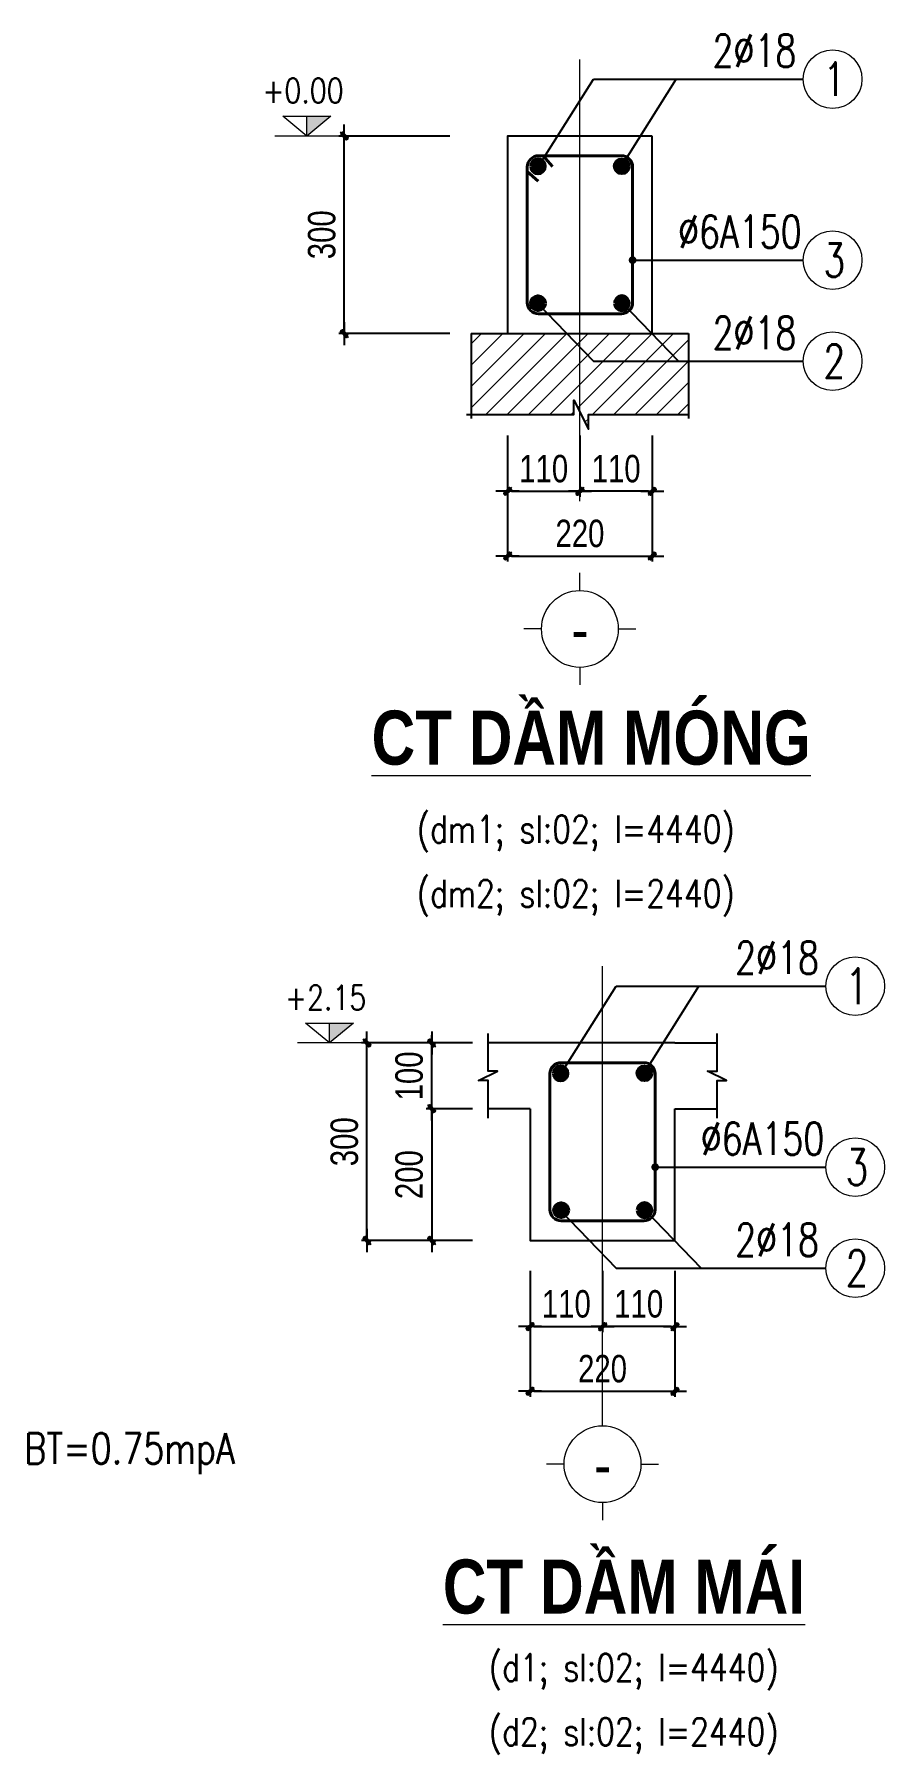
# Model space of a CAD drawing. Header units: millimetres. Extents: x 3320094 to 3411034, y 113561 to 144305.
# Drawn here: x 3326562 to 3330437, y 128719 to 136557 of the extents above; entities that cross this region are included whole.
import ezdxf
from ezdxf.enums import TextEntityAlignment as Align

# ---------------------------------------------------------------- set-up
doc = ezdxf.new("R2010")
doc.units = ezdxf.units.MM
doc.header["$LTSCALE"] = 600
doc.header["$MEASUREMENT"] = 0
doc.header["$PDMODE"] = 32
doc.linetypes.add('DASHDOT', pattern=[1, 0.5, -0.25, 0, -0.25])
doc.layers.get('0').update_dxf_attribs({"lineweight": 0})
doc.layers.get('Defpoints').update_dxf_attribs({"lineweight": 0})
doc.layers.add('DIM', color=1, linetype='Continuous')
doc.layers.add('MANH', color=147, linetype='Continuous')
for name, color, linetype, lineweight in [('hatch1', 136, 'Continuous', 9), ('LC Dim', 8, 'Continuous', 18), ('LC ISO', 153, 'Continuous', 13), ('LC Net dam2', 6, 'Continuous', 40), ('LC Net dam3', 1, 'Continuous', 60), ('LC Net manh', 239, 'Continuous', 5), ('LC Net thay', 7, 'Continuous', 25), ('LC Net truc', 79, 'DASHDOT', 13), ('LC Text1', 3, 'Continuous', 20), ('LC Text2', 7, 'Continuous', 18)]:
    doc.layers.add(name, color=color, linetype=linetype, lineweight=lineweight)
doc.styles.add('HOATBIF', font='hoatbif.shx', dxfattribs={"width": 0.8})
doc.styles.add('LC 1', font='VHAVANB.TTF')
doc.styles.add('LC 3', font='vnsimli.shx', dxfattribs={"width": 0.75})
doc.styles.add('LC3', font='VHARIALB.TTF', dxfattribs={"width": 0.8})
doc.styles.add('T1', font='Vnsimli.shx', dxfattribs={"width": 0.8})
doc.dimstyles.new('1-100(1-50)', dxfattribs={"dimscale": 50, "dimtxt": 2.5, "dimasz": 0.35, "dimexe": 0.5, "dimexo": 0, "dimgap": 0.8, "dimtad": 1, "dimdec": 0, "dimzin": 0, "dimdsep": 46, "dimtxsty": 'HOATBIF', "dimblk1": 'DOT', "dimblk2": 'DOT', "dimsah": 1, "dimcen": -1, "dimdle": 1, "dimclrd": 256, "dimclre": 256, "dimclrt": 4, "dimadec": 3, "dimazin": 2, "dimtfac": 0.3333333333333333, "dimtdec": 0, "dimtix": 1, "dimtmove": 2, "dimatfit": 3, "dimldrblk": 'DOT', "dimfxl": 1, "dimtvp": 0.8333333333333334, "dimtolj": 1, "dimtzin": 0, "dimarcsym": 0})

# ---------------------------------------------------------------- blocks, each defined once
blk = doc.blocks.new('theptron1')
at = {"layer": 'LC Net dam3'}
for p, q in [((-0.5, 0), (0.5, 0)), ((-0.3535533905960619, 0.353553390592424), (0.3535533905960619, -0.353553390592424)), ((0.3535533905960619, 0.353553390592424), (-0.3535533905960619, -0.353553390592424)), ((0, 0.5), (0, -0.5))]:
    blk.add_line(p, q, dxfattribs=at)
blk.add_circle((0, 0), 0.4999999999978781, dxfattribs=at)
blk = doc.blocks.new('DOT')
at = {"layer": 'DIM'}
for p, q in [((-3, 0), (3, 0)), ((-1, -1), (1, 1))]:
    blk.add_line(p, q, dxfattribs=at)
blk.add_lwpolyline([(0.5, 1), (-1, -0.5), (-0.5, -1), (1, 0.5)], close=True, dxfattribs=at)
blk = doc.blocks.new('*D262')
at = {"layer": 'Defpoints', "color": 0, "ltscale": 2, "transparency": 16777216}
for p in [(3328821.52536063, 130922.8480742419), (3329151.52536063, 130922.8480742419), (3329151.52536063, 130669.34198904)]:
    blk.add_point(p, dxfattribs=at)
at = {"layer": 'LC Dim', "lineweight": -2, "ltscale": 2, "transparency": 16777216}
for p, q in [((3328821.52536063, 130922.8480742419), (3328821.52536063, 130644.34198904)), ((3329151.52536063, 130922.8480742419), (3329151.52536063, 130644.34198904)), ((3328839.02536063, 130669.34198904), (3329134.02536063, 130669.34198904))]:
    blk.add_line(p, q, dxfattribs=at)
at = {"layer": 'LC Dim', "lineweight": -2, "ltscale": 2, "transparency": 16777216, "xscale": 17.5, "yscale": 17.5, "zscale": 17.5, "rotation": 180}
blk.add_blockref('DOT', (3328821.52536063, 130669.34198904), dxfattribs=at)
at = {"layer": 'LC Dim', "lineweight": -2, "ltscale": 2, "transparency": 16777216, "xscale": 17.5, "yscale": 17.5, "zscale": 17.5}
blk.add_blockref('DOT', (3329151.52536063, 130669.34198904), dxfattribs=at)
at = {"layer": 'LC Dim', "color": 4, "ltscale": 2, "transparency": 16777216, "insert": (3328986.52536063, 130771.84198904), "char_height": 125, "attachment_point": 5, "style": 'HOATBIF'}
blk.add_mtext('\\A1;110', dxfattribs=at)
blk = doc.blocks.new('_Dot')
at = {"color": 0, "linetype": 'ByBlock', "lineweight": -2}
blk.add_line((-0.5, 0), (-1, 0), dxfattribs=at)
at = {"color": 0, "linetype": 'ByBlock', "const_width": 0.5}
blk.add_lwpolyline([(-0.25, 0, 1), (0.25, 0, 1)], format="xyb", close=True, dxfattribs=at)
blk = doc.blocks.new('*D263')
at = {"layer": 'Defpoints', "color": 0, "ltscale": 2, "transparency": 16777216}
for p in [(3328821.52536063, 130922.8480742419), (3329481.52536063, 130922.8480742419), (3329481.52536063, 130374.1092272379)]:
    blk.add_point(p, dxfattribs=at)
at = {"layer": 'LC Dim', "lineweight": -2, "ltscale": 2, "transparency": 16777216}
for p, q in [((3328821.52536063, 130922.8480742419), (3328821.52536063, 130349.1092272379)), ((3329481.52536063, 130922.8480742419), (3329481.52536063, 130349.1092272379)), ((3328839.02536063, 130374.1092272379), (3329464.02536063, 130374.1092272379))]:
    blk.add_line(p, q, dxfattribs=at)
at = {"layer": 'LC Dim', "lineweight": -2, "ltscale": 2, "transparency": 16777216, "xscale": 17.5, "yscale": 17.5, "zscale": 17.5, "rotation": 180}
blk.add_blockref('DOT', (3328821.52536063, 130374.1092272379), dxfattribs=at)
at = {"layer": 'LC Dim', "lineweight": -2, "ltscale": 2, "transparency": 16777216, "xscale": 17.5, "yscale": 17.5, "zscale": 17.5}
blk.add_blockref('DOT', (3329481.52536063, 130374.1092272379), dxfattribs=at)
at = {"layer": 'LC Dim', "color": 4, "ltscale": 2, "transparency": 16777216, "insert": (3329151.52536063, 130476.6092272379), "char_height": 125, "attachment_point": 5, "style": 'HOATBIF'}
blk.add_mtext('\\A1;220', dxfattribs=at)
blk = doc.blocks.new('*D264')
at = {"layer": 'Defpoints', "color": 0, "ltscale": 2, "transparency": 16777216}
for p in [(3328373.000000009, 131961.3046402267), (3328558.916657682, 131961.3046402267), (3328558.916657682, 131661.3046402267)]:
    blk.add_point(p, dxfattribs=at)
at = {"layer": 'LC Dim', "lineweight": -2, "ltscale": 2, "transparency": 16777216}
for p, q in [((3328373.000000009, 131978.8046402267), (3328373.000000009, 131996.3046402267)), ((3328558.916657682, 131961.3046402267), (3328348.000000009, 131961.3046402267)), ((3328373.000000009, 131661.3046402267), (3328373.000000009, 131961.3046402267)), ((3328558.916657682, 131661.3046402267), (3328348.000000009, 131661.3046402267)), ((3328373.000000009, 131643.8046402267), (3328373.000000009, 131626.3046402267))]:
    blk.add_line(p, q, dxfattribs=at)
at = {"layer": 'LC Dim', "lineweight": -2, "ltscale": 2, "transparency": 16777216, "xscale": 17.5, "yscale": 17.5, "zscale": 17.5}
for p, rotation in [((3328373.000000009, 131961.3046402267), 270), ((3328373.000000009, 131661.3046402267), 90)]:
    blk.add_blockref('DOT', p, dxfattribs=dict(at, rotation=rotation))
at = {"layer": 'LC Dim', "color": 4, "ltscale": 2, "transparency": 16777216, "insert": (3328270.500000008, 131811.3046402257), "char_height": 125, "attachment_point": 5, "rotation": 90, "style": 'HOATBIF'}
blk.add_mtext('\\A1;100', dxfattribs=at)
blk = doc.blocks.new('*D265')
at = {"layer": 'Defpoints', "color": 0, "ltscale": 2, "transparency": 16777216}
for p in [(3328077.767238207, 131961.3046402267), (3328558.916657682, 131961.3046402267), (3328558.916657681, 131061.3046402267)]:
    blk.add_point(p, dxfattribs=at)
at = {"layer": 'LC Dim', "lineweight": -2, "ltscale": 2, "transparency": 16777216}
for p, q in [((3328558.916657682, 131961.3046402267), (3328052.767238207, 131961.3046402267)), ((3328077.767238207, 131078.8046402267), (3328077.767238207, 131943.8046402267)), ((3328558.916657681, 131061.3046402267), (3328052.767238207, 131061.3046402267))]:
    blk.add_line(p, q, dxfattribs=at)
at = {"layer": 'LC Dim', "lineweight": -2, "ltscale": 2, "transparency": 16777216, "xscale": 17.5, "yscale": 17.5, "zscale": 17.5}
for p, rotation in [((3328077.767238207, 131961.3046402267), 90), ((3328077.767238207, 131061.3046402267), 270)]:
    blk.add_blockref('DOT', p, dxfattribs=dict(at, rotation=rotation))
at = {"layer": 'LC Dim', "color": 4, "ltscale": 2, "transparency": 16777216, "insert": (3327975.267238206, 131511.3046402257), "char_height": 125, "attachment_point": 5, "rotation": 90, "style": 'HOATBIF'}
blk.add_mtext('\\A1;300', dxfattribs=at)
blk = doc.blocks.new('*D266')
at = {"layer": 'Defpoints', "color": 0, "ltscale": 2, "transparency": 16777216}
for p in [(3328558.916657682, 131661.3046402267), (3328373.000000009, 131061.3046402267), (3328529.635902945, 131061.3046402267)]:
    blk.add_point(p, dxfattribs=at)
at = {"layer": 'LC Dim', "lineweight": -2, "ltscale": 2, "transparency": 16777216}
for p, q in [((3328558.916657682, 131661.3046402267), (3328348.000000009, 131661.3046402267)), ((3328373.000000009, 131643.8046402267), (3328373.000000009, 131078.8046402267)), ((3328529.635902945, 131061.3046402267), (3328348.000000009, 131061.3046402267))]:
    blk.add_line(p, q, dxfattribs=at)
at = {"layer": 'LC Dim', "lineweight": -2, "ltscale": 2, "transparency": 16777216, "xscale": 17.5, "yscale": 17.5, "zscale": 17.5}
for p, rotation in [((3328373.000000009, 131661.3046402267), 90), ((3328373.000000009, 131061.3046402267), 270)]:
    blk.add_blockref('DOT', p, dxfattribs=dict(at, rotation=rotation))
at = {"layer": 'LC Dim', "color": 4, "ltscale": 2, "transparency": 16777216, "insert": (3328270.500000008, 131361.3046402257), "char_height": 125, "attachment_point": 5, "rotation": 90, "style": 'HOATBIF'}
blk.add_mtext('\\A1;200', dxfattribs=at)
blk = doc.blocks.new('TTRUC')
at = {"layer": 'LC ISO'}
for p, q in [((0, 6.94551799677526), (0, 10.13175513561828)), ((-6.94551799677526, 0), (-10.13175513561828, 0)), ((6.94551799677526, 0), (10.13175513561828, 0)), ((0, -6.94551799677526), (0, -10.13175513561828))]:
    blk.add_line(p, q, dxfattribs=at)
at = {"layer": 'LC Net manh'}
blk.add_circle((0, 0), 6.94551799677526, dxfattribs=at)
blk = doc.blocks.new('*D267')
at = {"layer": 'Defpoints', "color": 0, "ltscale": 2, "transparency": 16777216}
for p in [(3329151.52536063, 130922.8480742419), (3329481.52536063, 130922.8480742419), (3329151.52536063, 130669.34198904)]:
    blk.add_point(p, dxfattribs=at)
at = {"layer": 'LC Dim', "lineweight": -2, "ltscale": 2, "transparency": 16777216}
for p, q in [((3329151.52536063, 130922.8480742419), (3329151.52536063, 130644.34198904)), ((3329481.52536063, 130922.8480742419), (3329481.52536063, 130644.34198904)), ((3329464.02536063, 130669.34198904), (3329169.02536063, 130669.34198904))]:
    blk.add_line(p, q, dxfattribs=at)
at = {"layer": 'LC Dim', "lineweight": -2, "ltscale": 2, "transparency": 16777216, "xscale": 17.5, "yscale": 17.5, "zscale": 17.5, "rotation": 180}
blk.add_blockref('DOT', (3329151.52536063, 130669.34198904), dxfattribs=at)
at = {"layer": 'LC Dim', "lineweight": -2, "ltscale": 2, "transparency": 16777216, "xscale": 17.5, "yscale": 17.5, "zscale": 17.5}
blk.add_blockref('DOT', (3329481.52536063, 130669.34198904), dxfattribs=at)
at = {"layer": 'LC Dim', "color": 4, "ltscale": 2, "transparency": 16777216, "insert": (3329316.52536063, 130771.84198904), "char_height": 125, "attachment_point": 5, "style": 'HOATBIF'}
blk.add_mtext('\\A1;110', dxfattribs=at)
blk = doc.blocks.new('Caodo1')
at = {"layer": 'LC Text1'}
blk.add_hatch(color=4, dxfattribs=at).paths.add_polyline_path([(3.637978807091713e-12, 200.210680454169), (3.637978807091713e-12, 2.842170943040401e-14), (243.3882687822297, 200.210680454169)])
at = {"layer": 'LC Text1', "color": 4}
for p, q in [((3.638e-12, 0), (3.638e-12, 200.2106804541654)), ((323.6303984126134, 0), (-323.6303984126098, 0))]:
    blk.add_line(p, q, dxfattribs=at)
blk.add_lwpolyline([(-243.3882687822297, 200.210680454169), (243.3882687822297, 200.210680454169), (3.638e-12, 0), (3.638e-12, 0)], close=True, dxfattribs=at)
at = {"layer": 'LC Text1', "color": 4, "style": 'T1', "width": 0.8}
blk.add_attdef('%%P0,00', text='', height=250, dxfattribs=at).set_placement((-39.04586973765618, 459.5053816559738), align=Align.MIDDLE_CENTER)
blk = doc.blocks.new('*D289')
at = {"layer": 'Defpoints', "color": 0, "ltscale": 2, "transparency": 16777216}
for p in [(3328718.472042996, 134728.3538797762), (3329048.472042996, 134728.3538797762), (3329048.472042996, 134474.8477945743)]:
    blk.add_point(p, dxfattribs=at)
at = {"layer": 'LC Dim', "lineweight": -2, "ltscale": 2, "transparency": 16777216}
for p, q in [((3328718.472042996, 134728.3538797762), (3328718.472042996, 134449.8477945743)), ((3329048.472042996, 134728.3538797762), (3329048.472042996, 134449.8477945743)), ((3328735.972042996, 134474.8477945743), (3329030.972042996, 134474.8477945743))]:
    blk.add_line(p, q, dxfattribs=at)
at = {"layer": 'LC Dim', "lineweight": -2, "ltscale": 2, "transparency": 16777216, "xscale": 17.5, "yscale": 17.5, "zscale": 17.5, "rotation": 180}
blk.add_blockref('DOT', (3328718.472042996, 134474.8477945743), dxfattribs=at)
at = {"layer": 'LC Dim', "lineweight": -2, "ltscale": 2, "transparency": 16777216, "xscale": 17.5, "yscale": 17.5, "zscale": 17.5}
blk.add_blockref('DOT', (3329048.472042996, 134474.8477945743), dxfattribs=at)
at = {"layer": 'LC Dim', "color": 4, "ltscale": 2, "transparency": 16777216, "insert": (3328883.472042996, 134577.3477945743), "char_height": 125, "attachment_point": 5, "style": 'HOATBIF'}
blk.add_mtext('\\A1;110', dxfattribs=at)
blk = doc.blocks.new('*D290')
at = {"layer": 'Defpoints', "color": 0, "ltscale": 2, "transparency": 16777216}
for p in [(3328718.472042996, 134728.3538797762), (3329378.472042996, 134728.3538797762), (3329378.472042996, 134179.6150327722)]:
    blk.add_point(p, dxfattribs=at)
at = {"layer": 'LC Dim', "lineweight": -2, "ltscale": 2, "transparency": 16777216}
for p, q in [((3328718.472042996, 134728.3538797762), (3328718.472042996, 134154.6150327722)), ((3329378.472042996, 134728.3538797762), (3329378.472042996, 134154.6150327722)), ((3328735.972042996, 134179.6150327722), (3329360.972042996, 134179.6150327722))]:
    blk.add_line(p, q, dxfattribs=at)
at = {"layer": 'LC Dim', "lineweight": -2, "ltscale": 2, "transparency": 16777216, "xscale": 17.5, "yscale": 17.5, "zscale": 17.5, "rotation": 180}
blk.add_blockref('DOT', (3328718.472042996, 134179.6150327722), dxfattribs=at)
at = {"layer": 'LC Dim', "lineweight": -2, "ltscale": 2, "transparency": 16777216, "xscale": 17.5, "yscale": 17.5, "zscale": 17.5}
blk.add_blockref('DOT', (3329378.472042996, 134179.6150327722), dxfattribs=at)
at = {"layer": 'LC Dim', "color": 4, "ltscale": 2, "transparency": 16777216, "insert": (3329048.472042996, 134282.1150327722), "char_height": 125, "attachment_point": 5, "style": 'HOATBIF'}
blk.add_mtext('\\A1;220', dxfattribs=at)
blk = doc.blocks.new('*D291')
at = {"layer": 'Defpoints', "color": 0, "ltscale": 2, "transparency": 16777216}
for p in [(3327974.713920576, 136093.5795162925), (3328455.863340048, 136093.5795162925), (3328455.863340047, 135193.5795162925)]:
    blk.add_point(p, dxfattribs=at)
at = {"layer": 'LC Dim', "lineweight": -2, "ltscale": 2, "transparency": 16777216}
for p, q in [((3328455.863340048, 136093.5795162925), (3327949.713920576, 136093.5795162925)), ((3327974.713920576, 135211.0795162925), (3327974.713920576, 136076.0795162925)), ((3328455.863340047, 135193.5795162925), (3327949.713920576, 135193.5795162925))]:
    blk.add_line(p, q, dxfattribs=at)
at = {"layer": 'LC Dim', "lineweight": -2, "ltscale": 2, "transparency": 16777216, "xscale": 17.5, "yscale": 17.5, "zscale": 17.5}
for p, rotation in [((3327974.713920576, 136093.5795162925), 90), ((3327974.713920576, 135193.5795162925), 270)]:
    blk.add_blockref('DOT', p, dxfattribs=dict(at, rotation=rotation))
at = {"layer": 'LC Dim', "color": 4, "ltscale": 2, "transparency": 16777216, "insert": (3327872.213920576, 135643.5795162915), "char_height": 125, "attachment_point": 5, "rotation": 90, "style": 'HOATBIF'}
blk.add_mtext('\\A1;300', dxfattribs=at)
blk = doc.blocks.new('*D292')
at = {"layer": 'Defpoints', "color": 0, "ltscale": 2, "transparency": 16777216}
for p in [(3329048.472042996, 134728.3538797762), (3329378.472042996, 134728.3538797762), (3329048.472042996, 134474.8477945743)]:
    blk.add_point(p, dxfattribs=at)
at = {"layer": 'LC Dim', "lineweight": -2, "ltscale": 2, "transparency": 16777216}
for p, q in [((3329048.472042996, 134728.3538797762), (3329048.472042996, 134449.8477945743)), ((3329378.472042996, 134728.3538797762), (3329378.472042996, 134449.8477945743)), ((3329360.972042996, 134474.8477945743), (3329065.972042996, 134474.8477945743))]:
    blk.add_line(p, q, dxfattribs=at)
at = {"layer": 'LC Dim', "lineweight": -2, "ltscale": 2, "transparency": 16777216, "xscale": 17.5, "yscale": 17.5, "zscale": 17.5, "rotation": 180}
blk.add_blockref('DOT', (3329048.472042996, 134474.8477945743), dxfattribs=at)
at = {"layer": 'LC Dim', "lineweight": -2, "ltscale": 2, "transparency": 16777216, "xscale": 17.5, "yscale": 17.5, "zscale": 17.5}
blk.add_blockref('DOT', (3329378.472042996, 134474.8477945743), dxfattribs=at)
at = {"layer": 'LC Dim', "color": 4, "ltscale": 2, "transparency": 16777216, "insert": (3329213.472042996, 134577.3477945743), "char_height": 125, "attachment_point": 5, "style": 'HOATBIF'}
blk.add_mtext('\\A1;110', dxfattribs=at)
blk = doc.blocks.new('TIEUDE1')
at = {"layer": 'LC Text2', "color": 7, "style": 'LC 1'}
blk.add_attdef('TIªU§Ò', text='', height=5, dxfattribs=at).set_placement((0, 0), align=Align.BOTTOM_CENTER)
blk.add_attdef('TL', text='', height=3, dxfattribs=at).set_placement((0, -2), align=Align.TOP_CENTER)

msp = doc.modelspace()

# ---------------------------------------------------------------- hatches: boundary and pattern name
at = {"layer": 'hatch1'}
h = msp.add_hatch(dxfattribs=at)
h.set_pattern_fill('ANSI31', color=256, scale=550)
h.set_pattern_definition([(45, (5672.327833972406, 8511.877643179381), (-48.61359120657514, 48.61359120657514), [])])
h.paths.add_polyline_path([(3329543.472042996, 135193.5795162924), (3329378.472042996, 135193.5795162924), (3328718.472042996, 135193.5795162924), (3328553.472042996, 135193.5795162924), (3328553.472042996, 134824.2388697769), (3329021.463666131, 134824.2388697769), (3329021.463666131, 134889.9053487416), (3329087.130145095, 134758.5723908123), (3329087.130145095, 134824.2388697769), (3329543.472042996, 134824.2388697769)])

# ---------------------------------------------------------------- linework, layer by layer
at = {"layer": 'LC Net dam2'}
for p, q in [((3328881.189077083, 136003.5795162924, 5.927390368278537e-09), (3328924.251155593, 135955.2757575685, 5.927390368278537e-09)), ((3328808.472042996, 135932.3366342327, 5.927390368278537e-09), (3328857.555163964, 135888.5797659392, 5.927390368278537e-09))]:
    msp.add_line(p, q, dxfattribs=at)
at = {"layer": 'LC Net dam2', "elevation": 5.927390368278537e-09}
msp.add_lwpolyline([(3328808.472042996, 135952.5515781914), (3328808.472042996, 135334.6074543936, 0.414213562373095), (3328859.499981097, 135283.5795162924), (3329237.444104895, 135283.5795162924, 0.414213562373095), (3329288.472042996, 135334.6074543936), (3329288.472042996, 135952.5515781914, 0.414213562373095), (3329237.444104895, 136003.5795162924), (3328859.499981097, 136003.5795162924, 0.414213562373095)], format="xyb", close=True, dxfattribs=at)
at = {"layer": 'LC Net dam2'}
msp.add_lwpolyline([(3328911.52536063, 131820.2767021257), (3328911.52536063, 131202.3325783279, 0.414213562373095), (3328962.553298731, 131151.3046402266), (3329340.497422529, 131151.3046402266, 0.414213562373095), (3329391.52536063, 131202.3325783279), (3329391.52536063, 131820.2767021257, 0.414213562373095), (3329340.497422529, 131871.3046402266), (3328962.553298731, 131871.3046402266, 0.414213562373095)], format="xyb", close=True, dxfattribs=at)
at = {"layer": 'LC Net thay'}
for p, q in [((3328553.472042996, 135193.5795162924, 5.927390368278537e-09), (3328553.472042996, 134806.8576541047, 5.927390368278537e-09)), ((3328553.472042996, 135193.5795162924, 5.927390368278537e-09), (3328718.472042996, 135193.5795162924, 5.927390368278537e-09)), ((3329378.472042996, 135193.5795162924, 5.927390368278537e-09), (3329543.472042996, 135193.5795162924, 5.927390368278537e-09)), ((3329543.472042996, 135193.5795162924, 5.927390368278537e-09), (3329543.472042996, 134806.8576541047, 5.927390368278537e-09))]:
    msp.add_line(p, q, dxfattribs=at)
at = {"layer": 'LC Net thay', "linetype": 'Continuous', "ltscale": 1000}
for p, q in [((3328821.52536063, 131961.3046402266), (3328629.706132576, 131961.3046402266)), ((3329481.52536063, 131961.3046402266), (3329673.344588684, 131961.3046402266)), ((3328821.52536063, 131661.3046402266), (3328629.706132576, 131661.3046402266)), ((3329481.52536063, 131661.3046402266), (3329673.344588684, 131661.3046402266))]:
    msp.add_line(p, q, dxfattribs=at)
at = {"layer": 'LC Net thay', "linetype": 'Continuous', "ltscale": 1000, "elevation": 5.927390368278537e-09}
msp.add_lwpolyline([(3329378.472042996, 136093.5795162924), (3328718.472042996, 136093.5795162924), (3328718.472042996, 135193.5795162924), (3329378.472042996, 135193.5795162924)], close=True, dxfattribs=at)
at = {"layer": 'LC Net thay', "linetype": 'Continuous', "ltscale": 1000}
for points in [[(3329481.52536063, 131961.3046402266), (3328821.52536063, 131961.3046402266)], [(3328821.52536063, 131661.3046402266), (3328821.52536063, 131061.3046402266), (3329481.52536063, 131061.3046402266), (3329481.52536063, 131661.3046402266)]]:
    msp.add_lwpolyline(points, dxfattribs=at)
at = {"layer": 'LC Net truc', "ltscale": 200}
for p, q in [((3329048.472042996, 134429.6757821854, 5.927390368278537e-09), (3329048.472042996, 136442.8104024544, 5.927390368278537e-09)), ((3329151.52536063, 130297.4009061196), (3329151.52536063, 132310.5355263887))]:
    msp.add_line(p, q, dxfattribs=at)
at = {"layer": 'LC Text2', "ltscale": 100}
for centre in [(3330200.28517694, 136352.5982944456, 5.927390368278537e-09), (3330200.28517694, 135527.9730358913, 5.927390368278537e-09), (3330200.28517694, 135067.4571862992, 5.927390368278537e-09), (3330303.338494574, 132220.3234183799), (3330303.338494574, 131395.6981598255), (3330303.338494574, 130935.1823102335)]:
    msp.add_circle(centre, 133.765917908898, dxfattribs=at)
at = {"layer": 'MANH', "elevation": 5.927390368278537e-09}
msp.add_lwpolyline([(3328530.879511259, 134824.2388697769), (3329021.463666131, 134824.2388697769), (3329021.463666131, 134889.9053487416), (3329087.130145095, 134758.5723908123), (3329087.130145095, 134824.2388697769), (3329539.408315233, 134824.2388697769)], dxfattribs=at)
at = {"layer": 'MANH', "ltscale": 2}
for points in [[(3328629.706132576, 131618.4474973695), (3328629.706132576, 131789.8760687981), (3328586.848989719, 131789.8760687981), (3328672.563275433, 131832.7332116552), (3328629.706132576, 131832.7332116552), (3328629.706132576, 132004.1617830838)], [(3329673.344588684, 131618.4474973695), (3329673.344588684, 131789.8760687981), (3329716.201731541, 131789.8760687981), (3329630.487445827, 131832.7332116552), (3329673.344588684, 131832.7332116552), (3329673.344588684, 132004.1617830838)]]:
    msp.add_lwpolyline(points, dxfattribs=at)

# ---------------------------------------------------------------- block references
at = {"layer": 'LC Dim', "yscale": 60.00000000069849}
for p, xscale, zscale in [((3328857.341713348, 135955.4892081831, 5.927390368278537e-09), -60.00000000069849, 60.00000000064909), ((3329239.602372644, 135955.4892081831, 5.927390368278537e-09), 60.00000000069849, 60.00000000069849), ((3328960.5, 131822.8046402267), -60.00000000069849, 60.00000000064909), ((3329342.655690277, 131823.2143321173), 60.00000000069849, 60.00000000069849)]:
    msp.add_blockref('theptron1', p, dxfattribs=dict(at, xscale=xscale, zscale=zscale))
for p, xscale, zscale, rotation in [((3328857.341713352, 135331.6698244024, 5.927390368278537e-09), 60.00000000069849, 60.00000000069849, 180.0000000004822), ((3329239.602372646, 135331.669824405, 5.927390368278537e-09), -60.00000000069849, 60.00000000064909, 180), ((3328963, 131199.3046402267), 60.00000000069849, 60.00000000069849, 180.0000000004822), ((3329342.65569028, 131199.3949483392), -60.00000000069849, 60.00000000064909, 180)]:
    msp.add_blockref('theptron1', p, dxfattribs=dict(at, xscale=xscale, zscale=zscale, rotation=rotation))
at = {"layer": 'LC ISO', "xscale": 25.19610424696835, "yscale": 25.19610424696835, "zscale": 25.19610424696835}
for p in [(3329048.472042996, 133847.6259530523, 5.927390368278537e-09), (3329151.52536063, 130042.120147518)]:
    msp.add_blockref('TTRUC', p, dxfattribs=at)
at = {"layer": 'LC Text1'}
ref = msp.add_blockref('Caodo1', (3327804.080241259, 136093.5795162923, 5.927390368278537e-09), dxfattribs=dict(at, xscale=0.45, yscale=0.45, zscale=0.45))
ref.add_attrib('%%P0,00', '+0.00', dxfattribs={"layer": 'LC Text2', "height": 112.5, "style": 'T1', "width": 0.8}).set_placement((3327786.509599878, 136300.3569380374, 5.927390368278537e-09), align=Align.MIDDLE_CENTER)
ref = msp.add_blockref('Caodo1', (3327907.133558893, 131961.3046402265), dxfattribs=dict(at, xscale=0.45, yscale=0.45, zscale=0.45))
ref.add_attrib('%%P0,00', '+2.15', dxfattribs={"layer": 'LC Text2', "height": 112.5, "style": 'T1', "width": 0.8}).set_placement((3327889.562917512, 132168.0820619717), align=Align.MIDDLE_CENTER)
at = {"layer": 'LC Text2'}
ref = msp.add_blockref('TIEUDE1', (3329100, 133155.5000266078), dxfattribs=dict(at, xscale=49.99999740642204, yscale=49.99999740642204, zscale=49.99999740642038))
ref.add_attrib('TIªU§Ò', '%%Uct dÇm mãng', dxfattribs={"color": 7, "height": 246.2207173541748, "style": 'LC3', "width": 0.8}).set_placement((3329100, 133155.5000266078), align=Align.BOTTOM_CENTER)
ref = msp.add_blockref('TIEUDE1', (3329249.174464751, 129287.7206130381), dxfattribs=dict(at, xscale=49.99999740642204, yscale=49.99999740642204, zscale=49.99999740642038))
ref.add_attrib('TIªU§Ò', '%%Uct dÇm m¸i', dxfattribs={"color": 7, "height": 246.2207173541748, "style": 'LC3', "width": 0.8}).set_placement((3329249.174464751, 129287.7206130381), align=Align.BOTTOM_CENTER)

# ---------------------------------------------------------------- texts
at = {"layer": 'LC Text1', "ltscale": 0.2, "style": 'LC 1', "width": 0.9}
for p in [(3329048.472042996, 133687.1258304735, 5.927390368278537e-09), (3329151.52536063, 129881.6200249392)]:
    msp.add_text('-', height=197.2853535353064, dxfattribs=at).set_placement(p, align=Align.BOTTOM_CENTER)
at = {"layer": 'LC Text1', "color": 3, "style": 'LC 3', "width": 0.8}
for s, height, p in [('(dm1; sl:02; l=4440)', 124.9999935158094, (3328305.121147117, 132872.7264185724, 5.927390368278537e-09)), ('(dm2; sl:02; l=2440)', 124.9999935158094, (3328305.121147117, 132579.66711367, 5.927390368278537e-09)), ('- bªt«ng cét, dÇm, sµn ®¸ 1x2, cÊp bÒn b15(m200#), rB=8.5mpA, rBT=0.75mpA', 140.0016451651273, (3321116.194128577, 130044.0318729423)), ('(d1; sl:02; l=4440)', 124.9999935158094, (3328633.674464751, 129053.7206130381)), ('(d2; sl:02; l=2440)', 124.9999935158094, (3328633.674464751, 128760.6613081358))]:
    msp.add_text(s, height=height, dxfattribs=at).set_placement(p)
at = {"layer": 'LC Text2', "linetype": 'ByBlock', "style": 'LC 3', "width": 0.75}
for s, p in [('2%%C18', (3329652.94354764, 136408.0298473161, 5.927390368278537e-09)), ('%%C6A150', (3329496.161889464, 135583.4045887617, 5.927390368278537e-09)), ('2%%C18', (3329652.94354764, 135122.8887391697, 5.927390368278537e-09)), ('2%%C18', (3329755.996865274, 132275.7549712503)), ('%%C6A150', (3329599.215207098, 131451.129712696)), ('2%%C18', (3329755.996865274, 130990.6138631039))]:
    msp.add_text(s, height=148.4848442568441, dxfattribs=at).set_placement(p)
at = {"layer": 'LC Text2', "ltscale": 100, "style": 'LC 3', "width": 0.75}
for s, height, p in [('1', 152.7777734271067, (3330207.833771809, 136352.5982944456, 5.927390368278537e-09)), ('3', 152.7777734271067, (3330207.833771809, 135527.9730358913, 5.927390368278537e-09)), ('2', 152.7777734271067, (3330207.833771809, 135067.4571862992, 5.927390368278537e-09)), ('1', 163.3333286825286, (3330310.887089443, 132220.3234183799)), ('3', 163.3333286825286, (3330310.887089443, 131395.6981598255)), ('2', 163.3333286825286, (3330310.887089443, 130935.1823102335))]:
    msp.add_text(s, height=height, dxfattribs=at).set_placement(p, align=Align.MIDDLE_CENTER)

# ---------------------------------------------------------------- dimensions: what is measured, and where the dimension line sits
at = {"layer": 'LC Dim', "ltscale": 2}
for base, p1, p2, angle, picture, middle in [((3327974.713920576, 136093.5795162925, 5.927390368278537e-09), (3328455.863340045, 135193.5795162924, 5.927390368278537e-09), (3328455.863340046, 136093.5795162924, 5.927390368278537e-09), 90, '*D291', (3327872.213920576, 135643.5795162915, 5.927390368278537e-09)), ((3329048.472042996, 134474.8477945743, 5.927390368278537e-09), (3329378.472042996, 134728.3538797762, 5.927390368278537e-09), (3329048.472042996, 134728.3538797762, 5.927390368278537e-09), 180, '*D292', (3329213.472042996, 134577.3477945743, 5.927390368278537e-09)), ((3328077.767238207, 131961.3046402267), (3328558.916657679, 131061.3046402266), (3328558.91665768, 131961.3046402266), 90, '*D265', (3327975.267238206, 131511.3046402257)), ((3328373.000000009, 131961.3046402267), (3328558.91665768, 131661.3046402267), (3328558.91665768, 131961.3046402266), 90, '*D264', (3328270.500000008, 131811.3046402257)), ((3328373.000000009, 131061.3046402267), (3328558.91665768, 131661.3046402267), (3328529.635902943, 131061.3046402266), 270, '*D266', (3328270.500000008, 131361.3046402257)), ((3329151.52536063, 130669.34198904), (3329481.52536063, 130922.8480742419), (3329151.52536063, 130922.8480742419), 180, '*D267', (3329316.52536063, 130771.84198904))]:
    dim = msp.add_linear_dim(base=base, p1=p1, p2=p2, angle=angle, dimstyle='1-100(1-50)', override={"dimlfac": 0.3333333333333333}, dxfattribs=at)
    dim.commit()
    dim.dimension.update_dxf_attribs({"geometry": picture, "text_midpoint": middle})
for base, p1, p2, picture, middle in [((3329048.472042996, 134474.8477945743, 5.927390368278537e-09), (3328718.472042996, 134728.3538797762, 5.927390368278537e-09), (3329048.472042996, 134728.3538797762, 5.927390368278537e-09), '*D289', (3328883.472042996, 134577.3477945743, 5.927390368278537e-09)), ((3329378.472042996, 134179.6150327722, 5.927390368278537e-09), (3328718.472042996, 134728.3538797762, 5.927390368278537e-09), (3329378.472042996, 134728.3538797762, 5.927390368278537e-09), '*D290', (3329048.472042996, 134282.1150327722, 5.927390368278537e-09)), ((3329151.52536063, 130669.34198904), (3328821.52536063, 130922.8480742419), (3329151.52536063, 130922.8480742419), '*D262', (3328986.52536063, 130771.84198904)), ((3329481.52536063, 130374.1092272379), (3328821.52536063, 130922.8480742419), (3329481.52536063, 130922.8480742419), '*D263', (3329151.52536063, 130476.6092272379))]:
    dim = msp.add_linear_dim(base=base, p1=p1, p2=p2, dimstyle='1-100(1-50)', override={"dimlfac": 0.3333333333333333}, dxfattribs=at)
    dim.commit()
    dim.dimension.update_dxf_attribs({"geometry": picture, "text_midpoint": middle})

# ---------------------------------------------------------------- leaders
for points in [[(3328855.453388272, 135947.8519556081, 5.927390368278537e-09), (3329109.98535276, 136352.5982944456, 5.927390368278537e-09), (3329498.68115651, 136352.5982944456, 5.927390368278537e-09)], [(3329233.186417554, 135947.8519556081, 5.927390368278537e-09), (3329487.718382042, 136352.5982944456, 5.927390368278537e-09), (3330066.519259031, 136352.5982944456, 5.927390368278537e-09)], [(3329288.472042996, 135527.9730358913, 5.927390368278537e-09), (3329799.757621882, 135527.9730358913, 5.927390368278537e-09), (3330066.519259031, 135527.9730358913, 5.927390368278537e-09)], [(3328855.453388267, 135331.6698244022, 5.927390368278537e-09), (3329109.98535276, 135067.4571862992, 5.927390368278537e-09), (3329498.68115651, 135067.4571862992, 5.927390368278537e-09)], [(3329243.240092795, 135331.6698244022, 5.927390368278537e-09), (3329497.772057288, 135067.4571862992, 5.927390368278537e-09), (3330066.519259031, 135067.4571862992, 5.927390368278537e-09)], [(3328958.506705906, 131815.5770795423), (3329213.038670394, 132220.3234183799), (3329601.734474144, 132220.3234183799)], [(3329336.239735187, 131815.5770795423), (3329590.771699676, 132220.3234183799), (3330169.572576665, 132220.3234183799)], [(3329391.52536063, 131395.6981598255), (3329902.810939516, 131395.6981598255), (3330169.572576665, 131395.6981598255)], [(3328958.506705901, 131199.3949483364), (3329213.038670394, 130935.1823102335), (3329601.734474144, 130935.1823102335)], [(3329346.293410429, 131199.3949483364), (3329600.825374922, 130935.1823102335), (3330169.572576665, 130935.1823102335)]]:
    msp.add_leader(points, dimstyle='1-100(1-50)', override={"dimasz": 0.7}, dxfattribs=at)

doc.saveas('drawing.dxf')
